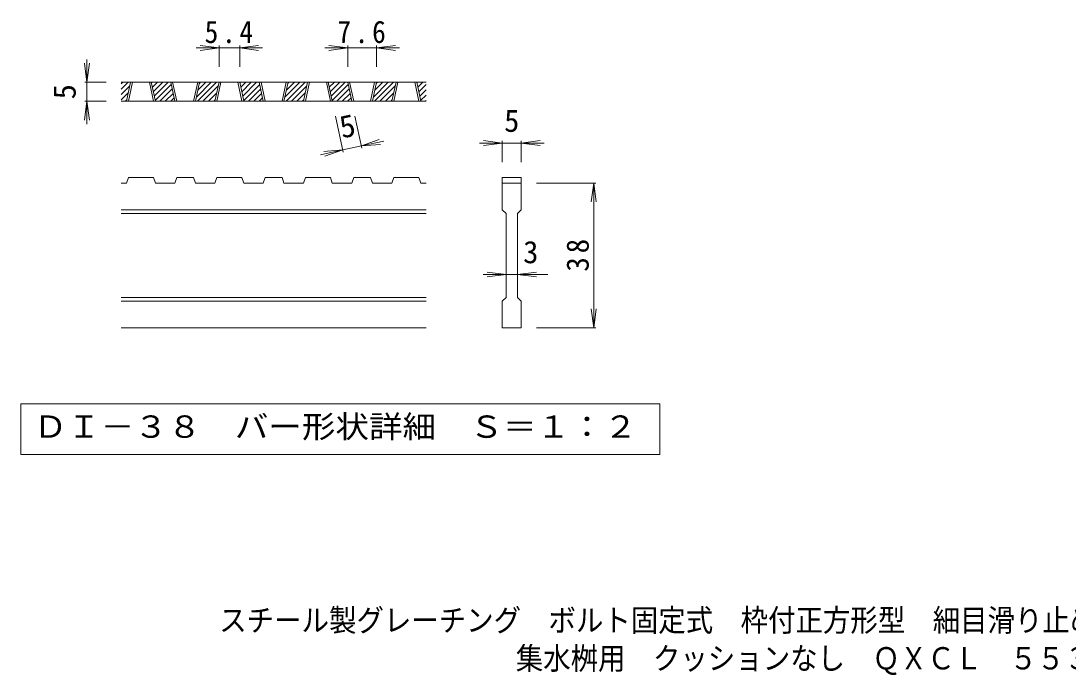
# Model space of a CAD drawing. Units: millimetres on the paper, enlarged 6 times, with parts at other scales. Extents: x -959 to 940, y -829 to 816.
# Drawn here: x -675 to 150, y -829 to -314 of the extents above; entities that cross this region are included whole.
import ezdxf
from ezdxf.enums import TextEntityAlignment as Align

# ---------------------------------------------------------------- set-up
doc = ezdxf.new("R2010")
doc.units = ezdxf.units.MM
doc.header["$LTSCALE"] = 6
doc.layers.add('D-0', color=3, linetype='Continuous', lineweight=9)
doc.layers.add('D-4', color=7, linetype='Continuous', lineweight=9)
doc.layers.add('F-5_F-5ﾚｲﾔ', color=2, linetype='Continuous')
doc.styles.add('ＭＳ ゴシック', font='')
doc.styles.get('ＭＳ ゴシック').set_extended_font_data('MS Gothic')

msp = doc.modelspace()

# ---------------------------------------------------------------- linework, layer by layer
at = {"layer": 'D-0'}
for p, q in [((-595.745, -367.343), (-590.305, -361.903)), ((-595.745, -363.101), (-594.548, -361.903)), ((-355.745, -361.903), (-595.745, -361.903)), ((-591.619, -376.904), (-588.409, -361.903)), ((-590.119, -376.904), (-586.909, -361.903)), ((-573.619, -361.903), (-570.409, -376.904)), ((-572.119, -361.903), (-568.909, -376.904)), ((-572.017, -362.382), (-571.538, -361.903)), ((-571.269, -365.877), (-567.295, -361.903)), ((-570.521, -369.372), (-563.053, -361.903)), ((-569.773, -372.867), (-558.81, -361.903)), ((-553.57, -376.904), (-556.78, -361.903)), ((-552.07, -376.904), (-555.28, -361.903)), ((-535.57, -361.903), (-538.78, -376.904)), ((-534.07, -361.903), (-537.28, -376.904)), ((-536.575, -373.609), (-524.869, -361.903)), ((-535.626, -376.904), (-520.626, -361.903)), ((-535.42, -368.212), (-529.112, -361.903)), ((-534.265, -362.814), (-533.354, -361.903)), ((-521.94, -376.904), (-518.73, -361.903)), ((-520.44, -376.904), (-517.23, -361.903)), ((-503.94, -361.903), (-500.73, -376.904)), ((-502.44, -361.903), (-499.23, -376.904)), ((-502.338, -362.382), (-501.859, -361.903)), ((-501.59, -365.877), (-497.616, -361.903)), ((-500.842, -369.372), (-493.373, -361.903)), ((-500.094, -372.867), (-489.131, -361.903)), ((-483.89, -376.904), (-487.1, -361.903)), ((-482.39, -376.904), (-485.6, -361.903)), ((-465.89, -361.903), (-469.1, -376.904)), ((-464.39, -361.903), (-467.6, -376.904)), ((-466.895, -373.609), (-455.19, -361.903)), ((-465.947, -376.904), (-450.947, -361.903)), ((-465.74, -368.212), (-459.432, -361.903)), ((-464.585, -362.814), (-463.675, -361.903)), ((-452.261, -376.904), (-449.051, -361.903)), ((-450.761, -376.904), (-447.551, -361.903)), ((-434.261, -361.903), (-431.051, -376.904)), ((-432.761, -361.903), (-429.551, -376.904)), ((-432.658, -362.382), (-432.179, -361.903)), ((-431.911, -365.877), (-427.937, -361.903)), ((-431.163, -369.372), (-423.694, -361.903)), ((-430.415, -372.867), (-419.452, -361.903)), ((-414.211, -376.904), (-417.421, -361.903)), ((-412.711, -376.904), (-415.921, -361.903)), ((-396.211, -361.903), (-399.421, -376.904)), ((-394.711, -361.903), (-397.921, -376.904)), ((-397.216, -373.609), (-385.51, -361.903)), ((-396.268, -376.904), (-381.268, -361.903)), ((-396.061, -368.212), (-389.753, -361.903)), ((-394.906, -362.814), (-393.996, -361.903)), ((-382.582, -376.904), (-379.372, -361.903)), ((-381.082, -376.904), (-377.872, -361.903)), ((-364.582, -361.903), (-361.372, -376.904)), ((-363.082, -361.903), (-359.872, -376.904)), ((-362.979, -362.382), (-362.5, -361.903)), ((-362.231, -365.877), (-358.258, -361.903)), ((-595.745, -371.586), (-589.048, -364.889)), ((-595.745, -375.829), (-590.203, -370.287)), ((-569.025, -376.361), (-556.39, -363.726)), ((-565.325, -376.904), (-555.642, -367.221)), ((-561.082, -376.904), (-554.894, -370.715)), ((-531.384, -376.904), (-519.369, -364.889)), ((-527.141, -376.904), (-520.524, -370.287)), ((-499.346, -376.361), (-486.71, -363.726)), ((-495.646, -376.904), (-485.963, -367.221)), ((-491.403, -376.904), (-485.215, -370.715)), ((-461.705, -376.904), (-449.69, -364.889)), ((-457.462, -376.904), (-450.845, -370.287)), ((-429.667, -376.361), (-417.031, -363.726)), ((-425.966, -376.904), (-416.283, -367.221)), ((-421.724, -376.904), (-415.536, -370.715)), ((-392.025, -376.904), (-380.01, -364.889)), ((-387.783, -376.904), (-381.166, -370.287)), ((-361.483, -369.372), (-355.745, -363.634)), ((-360.736, -372.867), (-355.745, -367.877)), ((-355.745, -376.904), (-595.745, -376.904)), ((-592.578, -376.904), (-591.358, -375.684)), ((-556.84, -376.904), (-554.146, -374.21)), ((-522.899, -376.904), (-521.679, -375.684)), ((-487.16, -376.904), (-484.467, -374.21)), ((-453.219, -376.904), (-452, -375.684)), ((-417.481, -376.904), (-414.788, -374.21)), ((-383.54, -376.904), (-382.321, -375.684)), ((-359.988, -376.361), (-355.745, -372.119)), ((-356.287, -376.904), (-355.745, -376.362)), ((-591.619, -441.403), (-590.119, -436.904)), ((-570.409, -436.904), (-590.119, -436.904)), ((-570.409, -436.904), (-568.909, -441.403)), ((-553.57, -441.403), (-552.07, -436.904)), ((-538.78, -436.904), (-552.07, -436.904)), ((-538.78, -436.904), (-537.28, -441.403)), ((-521.94, -441.403), (-520.44, -436.904)), ((-500.73, -436.904), (-520.44, -436.904)), ((-499.23, -441.403), (-500.73, -436.904)), ((-483.89, -441.403), (-482.39, -436.904)), ((-469.1, -436.904), (-482.39, -436.904)), ((-469.1, -436.904), (-467.6, -441.403)), ((-452.261, -441.403), (-450.761, -436.904)), ((-450.761, -436.904), (-431.051, -436.904)), ((-429.551, -441.403), (-431.051, -436.904)), ((-414.211, -441.403), (-412.711, -436.904)), ((-399.421, -436.904), (-412.711, -436.904)), ((-399.421, -436.904), (-397.921, -441.403)), ((-382.582, -441.403), (-381.082, -436.904)), ((-381.082, -436.904), (-361.372, -436.904)), ((-359.872, -441.403), (-361.372, -436.904)), ((-295.745, -436.904), (-280.746, -436.904)), ((-295.745, -436.904), (-295.745, -441.403)), ((-280.746, -436.904), (-280.746, -441.403)), ((-591.619, -441.403), (-595.745, -441.403)), ((-553.57, -441.403), (-568.909, -441.403)), ((-521.94, -441.403), (-537.28, -441.403)), ((-483.89, -441.403), (-499.23, -441.403)), ((-452.261, -441.403), (-467.6, -441.403)), ((-414.211, -441.403), (-429.551, -441.403)), ((-382.582, -441.403), (-397.921, -441.403)), ((-355.745, -441.403), (-359.872, -441.403)), ((-295.745, -441.403), (-280.746, -441.403)), ((-295.745, -462.403), (-295.745, -441.403)), ((-280.746, -441.403), (-280.746, -462.403)), ((-355.745, -462.403), (-595.745, -462.403)), ((-355.745, -465.403), (-595.745, -465.403)), ((-295.745, -462.403), (-292.746, -465.403)), ((-292.746, -531.403), (-292.746, -465.403)), ((-283.746, -465.403), (-280.746, -462.403)), ((-283.746, -465.403), (-283.746, -531.403)), ((-355.745, -531.404), (-595.745, -531.404)), ((-355.745, -534.404), (-595.745, -534.404)), ((-283.746, -531.403), (-280.746, -534.404)), ((-280.746, -534.404), (-280.746, -555.404)), ((-355.745, -555.404), (-595.745, -555.404)), ((-280.746, -555.404), (-295.745, -555.404))]:
    msp.add_line(p, q, dxfattribs=at)
msp.add_lwpolyline([(-295.745, -555.404), (-295.745, -534.404), (-292.746, -531.403)], dxfattribs=at)
at = {"layer": 'D-0', "color": 7}
msp.add_lwpolyline([(-674.738, -615.404), (-674.738, -655.274), (-171.753, -655.274), (-171.753, -615.404)], close=True, dxfattribs=at)
at = {"layer": 'D-4'}
for p, q in [((-518.73, -334.903), (-536.73, -334.903)), ((-518.73, -334.903), (-533.602, -332.946)), ((-518.73, -334.903), (-533.602, -336.861)), ((-518.73, -333.103), (-518.73, -349.903)), ((-502.44, -334.903), (-518.73, -334.903)), ((-502.44, -334.903), (-487.568, -332.946)), ((-502.44, -333.103), (-502.44, -349.903)), ((-502.44, -334.903), (-487.568, -336.861)), ((-502.44, -334.903), (-484.44, -334.903)), ((-417.421, -334.903), (-435.421, -334.903)), ((-417.421, -334.903), (-432.293, -332.946)), ((-417.421, -334.903), (-432.293, -336.861)), ((-417.421, -333.103), (-417.421, -349.903)), ((-394.711, -334.903), (-417.421, -334.903)), ((-394.711, -334.903), (-379.84, -332.946)), ((-394.711, -333.103), (-394.711, -349.903)), ((-394.711, -334.903), (-379.84, -336.861)), ((-394.711, -334.903), (-376.711, -334.903)), ((-622.745, -361.903), (-622.745, -343.903)), ((-622.745, -361.903), (-624.703, -347.032)), ((-622.745, -361.903), (-620.788, -347.032)), ((-624.545, -361.903), (-607.745, -361.903)), ((-622.745, -361.903), (-622.745, -376.904)), ((-622.745, -376.904), (-624.703, -391.775)), ((-624.545, -376.904), (-607.745, -376.904)), ((-622.745, -376.904), (-620.788, -391.775)), ((-622.745, -376.904), (-622.745, -394.904)), ((-420.969, -417.006), (-427.04, -388.638)), ((-406.301, -413.867), (-411.7, -388.638)), ((-406.678, -412.107), (-421.346, -415.246)), ((-406.678, -412.107), (-392.545, -407.08)), ((-406.678, -412.107), (-389.076, -408.34)), ((-406.678, -412.107), (-391.726, -410.909)), ((-295.745, -409.904), (-313.745, -409.904)), ((-295.745, -409.904), (-310.617, -407.946)), ((-295.745, -409.904), (-310.617, -411.862)), ((-295.745, -408.104), (-295.745, -424.904)), ((-280.746, -409.904), (-295.745, -409.904)), ((-280.746, -409.904), (-265.874, -407.946)), ((-280.746, -408.104), (-280.746, -424.904)), ((-280.746, -409.904), (-265.874, -411.862)), ((-280.746, -409.904), (-262.746, -409.904)), ((-421.346, -415.246), (-438.947, -419.012)), ((-421.346, -415.246), (-436.298, -416.443)), ((-421.346, -415.246), (-435.479, -420.272)), ((-221.946, -441.403), (-268.746, -441.403)), ((-223.746, -441.403), (-225.703, -456.275)), ((-223.746, -441.403), (-221.788, -456.275)), ((-223.746, -555.404), (-223.746, -441.403)), ((-292.746, -513.403), (-310.746, -513.403)), ((-292.746, -513.403), (-307.617, -511.445)), ((-292.746, -513.403), (-307.617, -515.361)), ((-283.746, -513.403), (-292.746, -513.403)), ((-283.746, -513.403), (-268.874, -511.445)), ((-283.746, -513.403), (-268.874, -515.361)), ((-283.746, -513.403), (-259.746, -513.403)), ((-223.746, -555.404), (-225.703, -540.532)), ((-223.746, -555.404), (-221.788, -540.532)), ((-221.946, -555.404), (-268.746, -555.404))]:
    msp.add_line(p, q, dxfattribs=at)

# ---------------------------------------------------------------- texts
at = {"layer": 'D-0', "color": 2, "style": 'ＭＳ ゴシック', "width": 1.1}
msp.add_text('ＤＩ－３８\u3000バー形状詳細\u3000Ｓ＝１：２', height=17.6, dxfattribs=at).set_placement((-664.746, -647.339), align=Align.BOTTOM_LEFT)
at = {"layer": 'D-4', "color": 2, "style": 'ＭＳ ゴシック'}
for rotation, p in [(90, (-626.345, -375.404)), (12.079, (-420.632, -411.411))]:
    msp.add_text('5', height=17.6, rotation=rotation, dxfattribs=at).set_placement(p, align=Align.BOTTOM_LEFT)
for s, p in [('5', (-294.246, -406.304)), ('3', (-279.246, -509.803))]:
    msp.add_text(s, height=17.6, dxfattribs=at).set_placement(p, align=Align.BOTTOM_LEFT)
at = {"layer": 'D-4', "color": 2, "char_height": 17.6, "attachment_point": 7, "style": 'ＭＳ ゴシック'}
for s, insert in [('\\T1.27;\\W0.9;5.4', (-530.085, -331.303)), ('\\T1.27;\\W0.9;7.6', (-425.566, -331.303))]:
    msp.add_mtext(s, dxfattribs=dict(at, insert=insert))
at = {"layer": 'D-4', "color": 2, "insert": (-227.346, -511.153), "char_height": 17.6, "attachment_point": 7, "rotation": 90, "style": 'ＭＳ ゴシック'}
msp.add_mtext('\\T1.27;\\W0.95;38', dxfattribs=at)
at = {"layer": 'F-5_F-5ﾚｲﾔ', "style": 'ＭＳ ゴシック', "width": 0.9}
for s, p in [('スチール製グレーチング\u3000ボルト固定式\u3000枠付正方形型\u3000細目滑り止め模様付', (-518.58, -799.865)), ('集水桝用\u3000クッションなし\u3000ＱＸＣＬ\u3000５５３８－ａ', (-285.098, -829.865))]:
    msp.add_text(s, height=17.6, dxfattribs=at).set_placement(p, align=Align.BOTTOM_LEFT)

doc.saveas('drawing.dxf')
